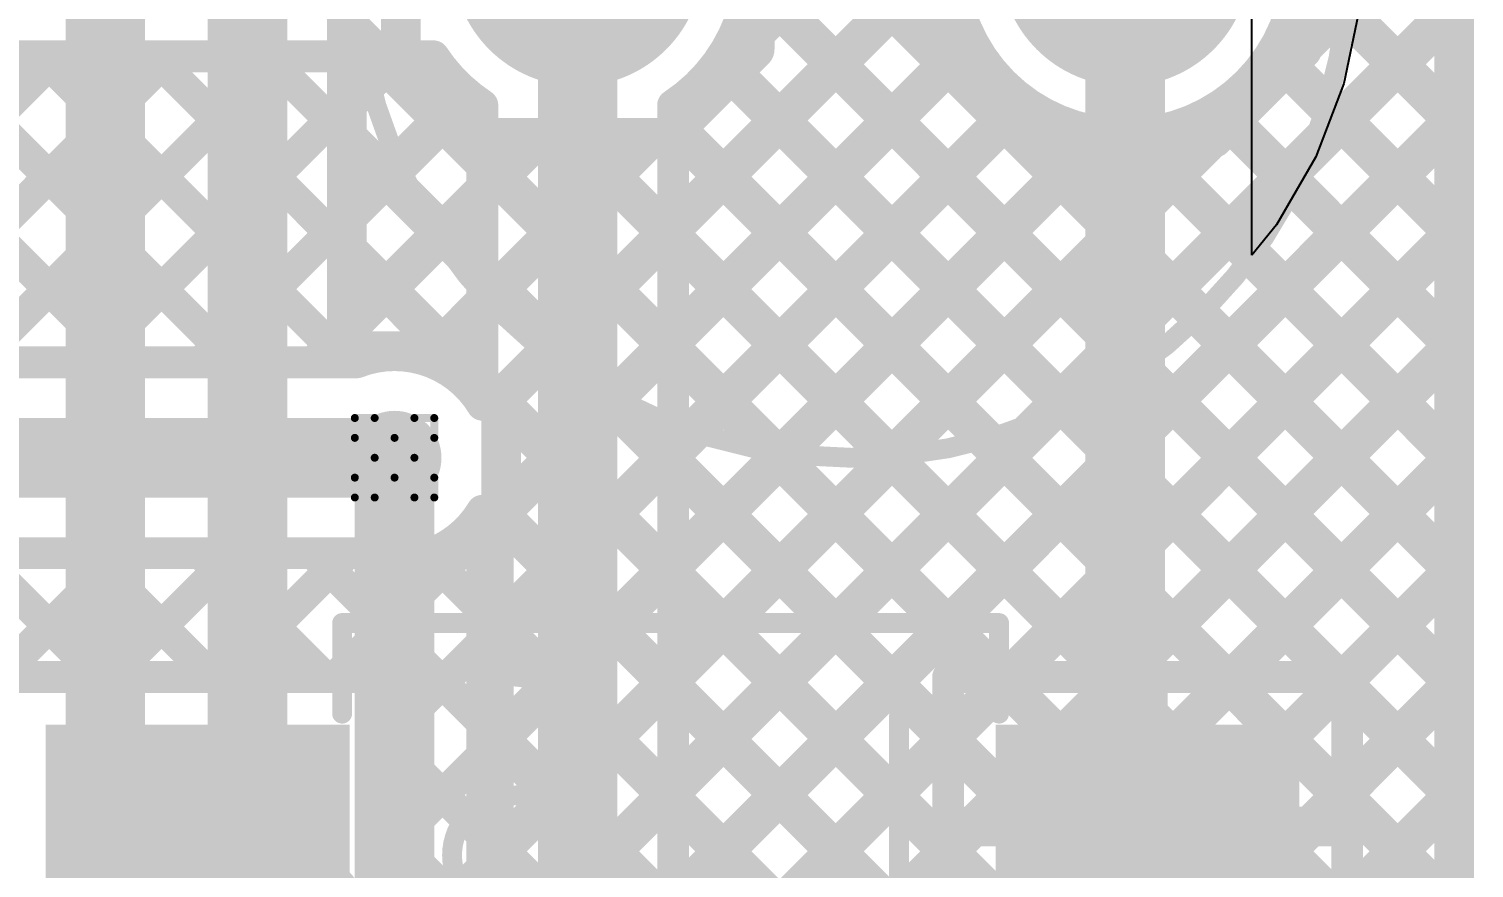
# Model space of a CAD drawing. Header units: inches. Extents: x -1.9 to 9.4, y 0 to 6.7.
# Drawn here: x 0.9163 to 1.28, y 2.5126 to 2.7237 of the extents above; entities that cross this region are included whole.
import ezdxf

# ---------------------------------------------------------------- set-up
doc = ezdxf.new("R2010")
doc.units = ezdxf.units.IN
doc.header["$MEASUREMENT"] = 0
for name, color, linetype in [('Bottom Layer', 5, 'Continuous'), ('Bottom Solder', 6, 'Continuous'), ('Drill Drawing', 1, 'Continuous'), ('Mechanical 15', 56, 'Continuous'), ('Multi-Layer', 9, 'Continuous'), ('Pad Holes', 156, 'Continuous'), ('Top Layer', 1, 'Continuous'), ('Top Overlay', 2, 'Continuous'), ('Top Paste', 8, 'Continuous'), ('Top Solder', 216, 'Continuous'), ('Via Holes', 16, 'Continuous')]:
    doc.layers.add(name, color=color, linetype=linetype)
doc.styles.add('Arial', font='', dxfattribs={"height": 0.2})
doc.styles.get('Arial').set_extended_font_data('Arial')

# ---------------------------------------------------------------- blocks, each defined once
blk = doc.blocks.new('MBS10S_27')
at = {"layer": 'Top Layer'}
for points in [[(-0.15577, 0.07086), (-0.08333, 0.07086), (-0.08333, 0.02362), (-0.15577, 0.02362)], [(0.08332, 0.07086), (0.15576, 0.07086), (0.15576, 0.02362), (0.08332, 0.02362)], [(-0.15576, -0.02362), (-0.08332, -0.02362), (-0.08332, -0.07086), (-0.15576, -0.07086)], [(0.08333, -0.02362), (0.15577, -0.02362), (0.15577, -0.07086), (0.08333, -0.07086)]]:
    blk.add_hatch(color=1, dxfattribs=at).paths.add_polyline_path(points)
at = {"layer": 'Top Paste'}
for points in [[(-0.15577, 0.07086), (-0.08333, 0.07086), (-0.08333, 0.02362), (-0.15577, 0.02362)], [(0.08332, 0.07086), (0.15576, 0.07086), (0.15576, 0.02362), (0.08332, 0.02362)], [(-0.15576, -0.02362), (-0.08332, -0.02362), (-0.08332, -0.07086), (-0.15576, -0.07086)], [(0.08333, -0.02362), (0.15577, -0.02362), (0.15577, -0.07086), (0.08333, -0.07086)]]:
    blk.add_hatch(color=8, dxfattribs=at).paths.add_polyline_path(points)
at = {"layer": 'Top Solder'}
for points in [[(-0.15777, 0.07286), (-0.08133, 0.07286), (-0.08133, 0.02162), (-0.15777, 0.02162)], [(0.08132, 0.07286), (0.15776, 0.07286), (0.15776, 0.02162), (0.08132, 0.02162)], [(-0.15776, -0.02162), (-0.08132, -0.02162), (-0.08132, -0.07286), (-0.15776, -0.07286)], [(0.08133, -0.02162), (0.15777, -0.02162), (0.15777, -0.07286), (0.08133, -0.07286)]]:
    blk.add_hatch(color=216, dxfattribs=at).paths.add_polyline_path(points)
at = {"layer": 'Mechanical 15'}
blk.add_lwpolyline([(0.07054, 0.00501, 0.0001, 0.0001, 0), (0.07052, 0.00499, 0.0001, 0.0001, 0)], format="xyseb", dxfattribs=at)
for points in [[(0.0705, 0.00499, 0.00005, 0.00005, 1), (0.07055, 0.00499, 0.00005, 0.00005, 1)], [(0.07052, 0.00501, 0.00005, 0.00005, 1), (0.07057, 0.00501, 0.00005, 0.00005, 1)]]:
    blk.add_lwpolyline(points, format="xyseb", close=True, dxfattribs=at)
at = {"layer": 'Top Overlay'}
for points in [[(-0.1124, 0.09, 0.005, 0.005, 1), (-0.12654, 0.09, 0.005, 0.005, 1)], [(-0.0834, 0.09843, 0.0025, 0.0025, 1), (-0.0809, 0.09843, 0.0025, 0.0025, 1)], [(-0.0834, 0.09843, 0.0025, 0.0025, 1), (-0.0809, 0.09843, 0.0025, 0.0025, 1)], [(-0.07067, 0.09843, 0.0025, 0.0025, 1), (-0.06817, 0.09843, 0.0025, 0.0025, 1)], [(0.08195, 0.09843, 0.0025, 0.0025, 1), (0.08445, 0.09843, 0.0025, 0.0025, 1)], [(0.08195, 0.09843, 0.0025, 0.0025, 1), (0.08445, 0.09843, 0.0025, 0.0025, 1)], [(-0.12779, 0.09, 0.0025, 0.0025, 1), (-0.12529, 0.09, 0.0025, 0.0025, 1)], [(-0.11365, 0.09, 0.0025, 0.0025, 1), (-0.11115, 0.09, 0.0025, 0.0025, 1)], [(0.03678, 0.085, 0.0025, 0.0025, 1), (0.03928, 0.085, 0.0025, 0.0025, 1)], [(-0.0834, 0.07564, 0.0025, 0.0025, 1), (-0.0809, 0.07564, 0.0025, 0.0025, 1)], [(0.08195, 0.07564, 0.0025, 0.0025, 1), (0.08445, 0.07564, 0.0025, 0.0025, 1)], [(-0.04822, 0.07, 0.0025, 0.0025, 1), (-0.04572, 0.07, 0.0025, 0.0025, 1)], [(0.03678, 0.055, 0.0025, 0.0025, 1), (0.03928, 0.055, 0.0025, 0.0025, 1)], [(0.03678, 0.055, 0.0025, 0.0025, 1), (0.03928, 0.055, 0.0025, 0.0025, 1)], [(-0.06822, 0.05, 0.0025, 0.0025, 1), (-0.06572, 0.05, 0.0025, 0.0025, 1)], [(-0.02822, 0.05, 0.0025, 0.0025, 1), (-0.02572, 0.05, 0.0025, 0.0025, 1)], [(-0.04822, 0.03, 0.0025, 0.0025, 1), (-0.04572, 0.03, 0.0025, 0.0025, 1)], [(0.03678, 0.025, 0.0025, 0.0025, 1), (0.03928, 0.025, 0.0025, 0.0025, 1)], [(-0.0834, 0.01886, 0.0025, 0.0025, 1), (-0.0809, 0.01886, 0.0025, 0.0025, 1)], [(0.08195, 0.01886, 0.0025, 0.0025, 1), (0.08445, 0.01886, 0.0025, 0.0025, 1)], [(-0.0834, -0.01885, 0.0025, 0.0025, 1), (-0.0809, -0.01885, 0.0025, 0.0025, 1)], [(0.08195, -0.01885, 0.0025, 0.0025, 1), (0.08445, -0.01885, 0.0025, 0.0025, 1)], [(0.03928, -0.025, 0.0025, 0.0025, 1), (0.04178, -0.025, 0.0025, 0.0025, 1)], [(-0.05822, -0.035, 0.0025, 0.0025, 1), (-0.05572, -0.035, 0.0025, 0.0025, 1)], [(0.03928, -0.055, 0.0025, 0.0025, 1), (0.04178, -0.055, 0.0025, 0.0025, 1)], [(0.03928, -0.055, 0.0025, 0.0025, 1), (0.04178, -0.055, 0.0025, 0.0025, 1)], [(-0.05822, -0.075, 0.0025, 0.0025, 1), (-0.05572, -0.075, 0.0025, 0.0025, 1)], [(-0.0834, -0.07563, 0.0025, 0.0025, 1), (-0.0809, -0.07563, 0.0025, 0.0025, 1)], [(0.08195, -0.07563, 0.0025, 0.0025, 1), (0.08445, -0.07563, 0.0025, 0.0025, 1)], [(0.03928, -0.085, 0.0025, 0.0025, 1), (0.04178, -0.085, 0.0025, 0.0025, 1)], [(-0.0834, -0.09842, 0.0025, 0.0025, 1), (-0.0809, -0.09842, 0.0025, 0.0025, 1)], [(-0.0834, -0.09842, 0.0025, 0.0025, 1), (-0.0809, -0.09842, 0.0025, 0.0025, 1)], [(-0.07067, -0.09842, 0.0025, 0.0025, 1), (-0.06817, -0.09842, 0.0025, 0.0025, 1)], [(0.08195, -0.09842, 0.0025, 0.0025, 1), (0.08445, -0.09842, 0.0025, 0.0025, 1)], [(0.08195, -0.09842, 0.0025, 0.0025, 1), (0.08445, -0.09842, 0.0025, 0.0025, 1)]]:
    blk.add_lwpolyline(points, format="xyseb", close=True, dxfattribs=at)
for points in [[(0.0832, 0.09843, 0.005, 0.005, 0), (-0.08215, 0.09843, 0.005, 0.005, 0)], [(-0.08215, 0.09843, 0.005, 0.005, 0), (-0.08215, 0.07564, 0.005, 0.005, 0)], [(-0.06942, 0.09843, 0.005, 0.005, 0), (-0.06942, -0.09842, 0.005, 0.005, 0)], [(0.0832, 0.09843, 0.005, 0.005, 0), (0.0832, 0.07564, 0.005, 0.005, 0)], [(0.03803, 0.085, 0.005, 0.005, -1), (0.03803, 0.055, 0.005, 0.005, 0)], [(-0.04697, 0.07, 0.005, 0.005, 0), (-0.04697, 0.03, 0.005, 0.005, 0)], [(0.03803, 0.025, 0.005, 0.005, -1), (0.03803, 0.055, 0.005, 0.005, 0)], [(-0.02697, 0.05, 0.005, 0.005, 0), (-0.06697, 0.05, 0.005, 0.005, 0)], [(-0.08215, 0.01886, 0.005, 0.005, 0), (-0.08215, -0.01885, 0.005, 0.005, 0)], [(0.0832, 0.01886, 0.005, 0.005, 0), (0.0832, -0.01885, 0.005, 0.005, 0)], [(0.04053, -0.025, 0.005, 0.005, -1), (0.04053, -0.055, 0.005, 0.005, 0)], [(-0.05697, -0.035, 0.005, 0.005, 0), (-0.05697, -0.075, 0.005, 0.005, 0)], [(0.04053, -0.085, 0.005, 0.005, -1), (0.04053, -0.055, 0.005, 0.005, 0)], [(-0.08215, -0.07563, 0.005, 0.005, 0), (-0.08215, -0.09842, 0.005, 0.005, 0)], [(0.0832, -0.07563, 0.005, 0.005, 0), (0.0832, -0.09842, 0.005, 0.005, 0)], [(0.0832, -0.09842, 0.005, 0.005, 0), (-0.08215, -0.09842, 0.005, 0.005, 0)]]:
    blk.add_lwpolyline(points, format="xyseb", dxfattribs=at)
blk = doc.blocks.new('P______D6_3_L12___28')
at = {"layer": 'Bottom Layer'}
h = blk.add_hatch(color=5, dxfattribs=at)
edge = h.paths.add_edge_path()
edge.add_arc((-0.0689, 0), 0.02953, 0, 360)
h = blk.add_hatch(color=5, dxfattribs=at)
edge = h.paths.add_edge_path()
edge.add_arc((0.0689, 0), 0.02953, 0, 360)
at = {"layer": 'Bottom Solder'}
h = blk.add_hatch(color=6, dxfattribs=at)
edge = h.paths.add_edge_path()
edge.add_arc((-0.0689, 0), 0.0315, 0, 360)
h = blk.add_hatch(color=6, dxfattribs=at)
edge = h.paths.add_edge_path()
edge.add_arc((0.0689, 0), 0.0315, 0, 360)
at = {"layer": 'Multi-Layer'}
h = blk.add_hatch(color=9, dxfattribs=at)
edge = h.paths.add_edge_path()
edge.add_arc((-0.0689, 0), 0.02953, 0, 360)
h = blk.add_hatch(color=9, dxfattribs=at)
edge = h.paths.add_edge_path()
edge.add_arc((0.0689, 0), 0.02953, 0, 360)
at = {"layer": 'Pad Holes'}
h = blk.add_hatch(color=7, dxfattribs=at)
edge = h.paths.add_edge_path()
edge.add_arc((-0.0689, 0), 0.01772, 0, 360)
h = blk.add_hatch(color=7, dxfattribs=at)
edge = h.paths.add_edge_path()
edge.add_arc((0.0689, 0), 0.01772, 0, 360)
at = {"layer": 'Top Layer'}
h = blk.add_hatch(color=1, dxfattribs=at)
edge = h.paths.add_edge_path()
edge.add_arc((-0.0689, 0), 0.02953, 0, 360)
h = blk.add_hatch(color=1, dxfattribs=at)
edge = h.paths.add_edge_path()
edge.add_arc((0.0689, 0), 0.02953, 0, 360)
at = {"layer": 'Top Solder'}
h = blk.add_hatch(color=216, dxfattribs=at)
edge = h.paths.add_edge_path()
edge.add_arc((-0.0689, 0), 0.0315, 0, 360)
h = blk.add_hatch(color=216, dxfattribs=at)
edge = h.paths.add_edge_path()
edge.add_arc((0.0689, 0), 0.0315, 0, 360)
at = {"layer": 'Top Overlay'}
for p, q in [((0.10079, -0.07402), (0.10079, 0.07007)), ((0.10079, 0.07007), (0.10697, 0.06248)), ((0.10697, 0.06248), (0.1168, 0.04553)), ((0.1168, 0.04553), (0.12384, 0.02726)), ((0.12384, 0.02726), (0.12794, 0.0081)), ((0.12794, 0.0081), (0.12845, -0.00168)), ((0.12845, -0.00168), (0.12798, -0.01154)), ((0.12845, -0.00168), (0.12845, -0.00168)), ((0.12798, -0.01154), (0.12394, -0.03085)), ((0.12394, -0.03085), (0.11689, -0.04928)), ((0.11689, -0.04928), (0.10701, -0.06637)), ((0.10701, -0.06637), (0.10079, -0.07402)), ((0.10079, -0.07402), (0.10079, -0.07402))]:
    blk.add_line(p, q, dxfattribs=at)
for points in [[(0.125, -0.00001, 0.005, 0.005, 1), (-0.125, -0.00001, 0.005, 0.005, 1)], [(-0.12625, -0.00001, 0.0025, 0.0025, 1), (-0.12375, -0.00001, 0.0025, 0.0025, 1)], [(0.12375, -0.00001, 0.0025, 0.0025, 1), (0.12625, -0.00001, 0.0025, 0.0025, 1)]]:
    blk.add_lwpolyline(points, format="xyseb", close=True, dxfattribs=at)
at = {"layer": 'Top Overlay', "style": 'Arial'}
for s, rotation, p in [('+', 225, (-0.09439, 0.05564)), ('-', 90, (0.06542, 0.03299))]:
    blk.add_text(s, height=0.03, rotation=rotation, dxfattribs=at).set_placement(p)

msp = doc.modelspace()

# ---------------------------------------------------------------- hatches: boundary and pattern name
at = {"layer": 'Bottom Layer'}
h = msp.add_hatch(color=5, dxfattribs=at)
edge = h.paths.add_edge_path()
edge.add_arc((1.00834, 2.61583), 0.01181, 0, 360)
at = {"layer": 'Top Layer'}
h = msp.add_hatch(color=1, dxfattribs=at)
edge = h.paths.add_edge_path()
edge.add_arc((1.00834, 2.61583), 0.01181, 0, 360)
at = {"layer": 'Via Holes'}
h = msp.add_hatch(color=7, dxfattribs=at)
edge = h.paths.add_edge_path()
edge.add_arc((1.00834, 2.61583), 0.00591, 0, 360)

# ---------------------------------------------------------------- linework, layer by layer
at = {"layer": 'Bottom Layer'}
for points in [[(1.27503, 2.09083, 0.01, 0.01, 0), (1.27503, 3.36951, 0.01, 0.01, 0)], [(1.09897, 2.72268, 0.01, 0.01, 0), (1.27503, 2.89874, 0.01, 0.01, 0)], [(0.93555, 2.42611, 0.02, 0.02, 0), (0.93555, 2.81771, 0.02, 0.02, 0)], [(0.97132, 2.36686, 0.02, 0.02, 0), (0.97132, 2.79649, 0.02, 0.02, 0)], [(1.0641, 2.79839, 0.01, 0.01, 0), (1.27503, 2.58746, 0.01, 0.01, 0)], [(0.99632, 2.64264, 0.01, 0.01, 0), (0.99632, 2.78399, 0.01, 0.01, 0)], [(1.00991, 2.71856, 0.01, 0.01, 0), (1.00991, 2.76309, 0.01, 0.01, 0)], [(1.09897, 2.71856, 0.01, 0.01, 0), (1.09897, 2.76309, 0.01, 0.01, 0)], [(1.14771, 2.71856, 0.01, 0.01, 0), (1.14771, 2.76309, 0.01, 0.01, 0)], [(1.23676, 2.71856, 0.01, 0.01, 0), (1.23676, 2.76309, 0.01, 0.01, 0)], [(1.23676, 2.71906, 0.01, 0.01, 0), (1.27503, 2.75732, 0.01, 0.01, 0)], [(1.03448, 2.62991, 0.01, 0.01, 0), (1.14771, 2.74314, 0.01, 0.01, 0)], [(1.19224, 2.7013, 0.01, 0.01, 0), (1.19224, 2.74083, 0.01, 0.01, 0)], [(1.23676, 2.73886, 0.01, 0.01, 0), (1.27503, 2.7006, 0.01, 0.01, 0)], [(1.09897, 2.73523, 0.01, 0.01, 0), (1.27503, 2.55918, 0.01, 0.01, 0)], [(1.03334, 2.48735, 0.01, 0.01, 0), (1.27503, 2.72904, 0.01, 0.01, 0)], [(0.99632, 2.72475, 0.01, 0.01, 0), (1.27503, 2.44604, 0.01, 0.01, 0)], [(0.99632, 2.70489, 0.01, 0.01, 0), (1.00995, 2.71852, 0.01, 0.01, 0)], [(1.00991, 2.71856, 0.01, 0.01, 0), (1.03218, 2.6963, 0.01, 0.01, 0)], [(1.03334, 2.60049, 0.01, 0.01, 0), (1.14956, 2.71671, 0.01, 0.01, 0)], [(1.0767, 2.6963, 0.01, 0.01, 0), (1.09897, 2.71856, 0.01, 0.01, 0)], [(1.14771, 2.71856, 0.01, 0.01, 0), (1.16997, 2.6963, 0.01, 0.01, 0)], [(1.21401, 2.6963, 0.01, 0.01, 0), (1.23676, 2.71906, 0.01, 0.01, 0)], [(1.2145, 2.6963, 0.01, 0.01, 0), (1.23676, 2.71856, 0.01, 0.01, 0)], [(1.09316, 2.71276, 0.01, 0.01, 0), (1.27503, 2.53089, 0.01, 0.01, 0)], [(1.23277, 2.71457, 0.01, 0.01, 0), (1.27503, 2.67232, 0.01, 0.01, 0)], [(0.99632, 2.67661, 0.01, 0.01, 0), (1.0241, 2.70438, 0.01, 0.01, 0)], [(1.03334, 2.5722, 0.01, 0.01, 0), (1.1637, 2.70257, 0.01, 0.01, 0)], [(1.03334, 2.45906, 0.01, 0.01, 0), (1.27503, 2.70075, 0.01, 0.01, 0)], [(1.07902, 2.69861, 0.01, 0.01, 0), (1.27503, 2.50261, 0.01, 0.01, 0)], [(1.21863, 2.70043, 0.01, 0.01, 0), (1.27503, 2.64403, 0.01, 0.01, 0)], [(0.99632, 2.69646, 0.01, 0.01, 0), (1.27503, 2.41776, 0.01, 0.01, 0)], [(0.99632, 2.64832, 0.01, 0.01, 0), (1.0443, 2.6963, 0.01, 0.01, 0)], [(1.01892, 2.64264, 0.01, 0.01, 0), (1.07258, 2.6963, 0.01, 0.01, 0)], [(1.03218, 2.6963, 0.01, 0.01, 0), (1.0767, 2.6963, 0.01, 0.01, 0)], [(1.03334, 2.51563, 0.01, 0.01, 0), (1.21401, 2.6963, 0.01, 0.01, 0)], [(1.03334, 2.54392, 0.01, 0.01, 0), (1.18572, 2.6963, 0.01, 0.01, 0)], [(1.05305, 2.6963, 0.01, 0.01, 0), (1.27503, 2.47432, 0.01, 0.01, 0)], [(1.16997, 2.6963, 0.01, 0.01, 0), (1.2145, 2.6963, 0.01, 0.01, 0)], [(1.19447, 2.6963, 0.01, 0.01, 0), (1.27503, 2.61575, 0.01, 0.01, 0)], [(1.03334, 2.43078, 0.01, 0.01, 0), (1.27503, 2.67247, 0.01, 0.01, 0)], [(0.99632, 2.66818, 0.01, 0.01, 0), (1.27503, 2.38947, 0.01, 0.01, 0)], [(1.03334, 2.4025, 0.01, 0.01, 0), (1.27503, 2.64418, 0.01, 0.01, 0)], [(0.99632, 2.64264, 0.01, 0.01, 0), (1.02174, 2.64264, 0.01, 0.01, 0)], [(1.02174, 2.64264, 0.01, 0.01, 0), (1.03515, 2.62923, 0.01, 0.01, 0)], [(1.03515, 2.60242, 0.01, 0.01, 0), (1.03515, 2.62923, 0.01, 0.01, 0)], [(1.00834, 2.34958, 0.02, 0.02, 0), (1.00834, 2.61583, 0.02, 0.02, 0)], [(1.03334, 2.37421, 0.01, 0.01, 0), (1.27503, 2.6159, 0.01, 0.01, 0)], [(1.03334, 2.36208, 0.01, 0.01, 0), (1.03334, 2.60061, 0.01, 0.01, 0)], [(1.03447, 2.60174, 0.01, 0.01, 0), (1.27503, 2.36119, 0.01, 0.01, 0)], [(1.03334, 2.34593, 0.01, 0.01, 0), (1.27503, 2.58761, 0.01, 0.01, 0)], [(1.03334, 2.57459, 0.01, 0.01, 0), (1.27503, 2.3329, 0.01, 0.01, 0)], [(0.89677, 2.18108, 0.01, 0.01, 0), (1.27503, 2.55933, 0.01, 0.01, 0)], [(1.03334, 2.54631, 0.01, 0.01, 0), (1.27503, 2.30462, 0.01, 0.01, 0)], [(0.83481, 2.09083, 0.01, 0.01, 0), (1.27503, 2.53105, 0.01, 0.01, 0)], [(1.03334, 2.51802, 0.01, 0.01, 0), (1.27503, 2.27633, 0.01, 0.01, 0)]]:
    msp.add_lwpolyline(points, format="xyseb", dxfattribs=at)
for points in [[(0.99382, 2.72475, 0.005, 0.005, 1), (0.99882, 2.72475, 0.005, 0.005, 1)], [(1.09647, 2.72268, 0.005, 0.005, 1), (1.10147, 2.72268, 0.005, 0.005, 1)], [(1.00741, 2.71856, 0.005, 0.005, 1), (1.01241, 2.71856, 0.005, 0.005, 1)], [(1.00741, 2.71856, 0.005, 0.005, 1), (1.01241, 2.71856, 0.005, 0.005, 1)], [(1.00745, 2.71852, 0.005, 0.005, 1), (1.01245, 2.71852, 0.005, 0.005, 1)], [(1.09647, 2.71856, 0.005, 0.005, 1), (1.10147, 2.71856, 0.005, 0.005, 1)], [(1.09647, 2.71856, 0.005, 0.005, 1), (1.10147, 2.71856, 0.005, 0.005, 1)], [(1.14521, 2.71856, 0.005, 0.005, 1), (1.15021, 2.71856, 0.005, 0.005, 1)], [(1.14521, 2.71856, 0.005, 0.005, 1), (1.15021, 2.71856, 0.005, 0.005, 1)], [(1.14706, 2.71671, 0.005, 0.005, 1), (1.15206, 2.71671, 0.005, 0.005, 1)], [(1.23426, 2.71906, 0.005, 0.005, 1), (1.23926, 2.71906, 0.005, 0.005, 1)], [(1.23426, 2.71906, 0.005, 0.005, 1), (1.23926, 2.71906, 0.005, 0.005, 1)], [(1.23426, 2.71856, 0.005, 0.005, 1), (1.23926, 2.71856, 0.005, 0.005, 1)], [(1.23426, 2.71856, 0.005, 0.005, 1), (1.23926, 2.71856, 0.005, 0.005, 1)], [(1.09066, 2.71276, 0.005, 0.005, 1), (1.09566, 2.71276, 0.005, 0.005, 1)], [(1.23027, 2.71457, 0.005, 0.005, 1), (1.23527, 2.71457, 0.005, 0.005, 1)], [(0.99382, 2.70489, 0.005, 0.005, 1), (0.99882, 2.70489, 0.005, 0.005, 1)], [(1.0216, 2.70438, 0.005, 0.005, 1), (1.0266, 2.70438, 0.005, 0.005, 1)], [(1.1612, 2.70257, 0.005, 0.005, 1), (1.1662, 2.70257, 0.005, 0.005, 1)], [(1.18974, 2.7013, 0.005, 0.005, 1), (1.19474, 2.7013, 0.005, 0.005, 1)], [(1.07652, 2.69861, 0.005, 0.005, 1), (1.08152, 2.69861, 0.005, 0.005, 1)], [(1.21613, 2.70043, 0.005, 0.005, 1), (1.22113, 2.70043, 0.005, 0.005, 1)], [(1.27253, 2.70075, 0.005, 0.005, 1), (1.27753, 2.70075, 0.005, 0.005, 1)], [(1.27253, 2.7006, 0.005, 0.005, 1), (1.27753, 2.7006, 0.005, 0.005, 1)], [(0.99382, 2.69646, 0.005, 0.005, 1), (0.99882, 2.69646, 0.005, 0.005, 1)], [(1.02968, 2.6963, 0.005, 0.005, 1), (1.03468, 2.6963, 0.005, 0.005, 1)], [(1.02968, 2.6963, 0.005, 0.005, 1), (1.03468, 2.6963, 0.005, 0.005, 1)], [(1.0418, 2.6963, 0.005, 0.005, 1), (1.0468, 2.6963, 0.005, 0.005, 1)], [(1.05055, 2.6963, 0.005, 0.005, 1), (1.05555, 2.6963, 0.005, 0.005, 1)], [(1.07008, 2.6963, 0.005, 0.005, 1), (1.07508, 2.6963, 0.005, 0.005, 1)], [(1.0742, 2.6963, 0.005, 0.005, 1), (1.0792, 2.6963, 0.005, 0.005, 1)], [(1.0742, 2.6963, 0.005, 0.005, 1), (1.0792, 2.6963, 0.005, 0.005, 1)], [(1.16747, 2.6963, 0.005, 0.005, 1), (1.17247, 2.6963, 0.005, 0.005, 1)], [(1.16747, 2.6963, 0.005, 0.005, 1), (1.17247, 2.6963, 0.005, 0.005, 1)], [(1.18322, 2.6963, 0.005, 0.005, 1), (1.18822, 2.6963, 0.005, 0.005, 1)], [(1.19197, 2.6963, 0.005, 0.005, 1), (1.19697, 2.6963, 0.005, 0.005, 1)], [(1.21151, 2.6963, 0.005, 0.005, 1), (1.21651, 2.6963, 0.005, 0.005, 1)], [(1.21151, 2.6963, 0.005, 0.005, 1), (1.21651, 2.6963, 0.005, 0.005, 1)], [(1.212, 2.6963, 0.005, 0.005, 1), (1.217, 2.6963, 0.005, 0.005, 1)], [(1.212, 2.6963, 0.005, 0.005, 1), (1.217, 2.6963, 0.005, 0.005, 1)], [(0.99382, 2.67661, 0.005, 0.005, 1), (0.99882, 2.67661, 0.005, 0.005, 1)], [(1.27253, 2.67247, 0.005, 0.005, 1), (1.27753, 2.67247, 0.005, 0.005, 1)], [(1.27253, 2.67232, 0.005, 0.005, 1), (1.27753, 2.67232, 0.005, 0.005, 1)], [(0.99382, 2.66818, 0.005, 0.005, 1), (0.99882, 2.66818, 0.005, 0.005, 1)], [(0.99382, 2.64832, 0.005, 0.005, 1), (0.99882, 2.64832, 0.005, 0.005, 1)], [(1.27253, 2.64418, 0.005, 0.005, 1), (1.27753, 2.64418, 0.005, 0.005, 1)], [(1.27253, 2.64403, 0.005, 0.005, 1), (1.27753, 2.64403, 0.005, 0.005, 1)], [(0.99382, 2.64264, 0.005, 0.005, 1), (0.99882, 2.64264, 0.005, 0.005, 1)], [(0.99382, 2.64264, 0.005, 0.005, 1), (0.99882, 2.64264, 0.005, 0.005, 1)], [(1.01642, 2.64264, 0.005, 0.005, 1), (1.02142, 2.64264, 0.005, 0.005, 1)], [(1.01924, 2.64264, 0.005, 0.005, 1), (1.02424, 2.64264, 0.005, 0.005, 1)], [(1.01924, 2.64264, 0.005, 0.005, 1), (1.02424, 2.64264, 0.005, 0.005, 1)], [(1.03198, 2.62991, 0.005, 0.005, 1), (1.03698, 2.62991, 0.005, 0.005, 1)], [(1.03265, 2.62923, 0.005, 0.005, 1), (1.03765, 2.62923, 0.005, 0.005, 1)], [(1.03265, 2.62923, 0.005, 0.005, 1), (1.03765, 2.62923, 0.005, 0.005, 1)], [(1.00334, 2.61583, 0.01, 0.01, 1), (1.01334, 2.61583, 0.01, 0.01, 1)], [(1.27253, 2.6159, 0.005, 0.005, 1), (1.27753, 2.6159, 0.005, 0.005, 1)], [(1.27253, 2.61575, 0.005, 0.005, 1), (1.27753, 2.61575, 0.005, 0.005, 1)], [(1.03084, 2.60061, 0.005, 0.005, 1), (1.03584, 2.60061, 0.005, 0.005, 1)], [(1.03084, 2.60049, 0.005, 0.005, 1), (1.03584, 2.60049, 0.005, 0.005, 1)], [(1.03197, 2.60174, 0.005, 0.005, 1), (1.03697, 2.60174, 0.005, 0.005, 1)], [(1.03265, 2.60242, 0.005, 0.005, 1), (1.03765, 2.60242, 0.005, 0.005, 1)], [(1.27253, 2.58761, 0.005, 0.005, 1), (1.27753, 2.58761, 0.005, 0.005, 1)], [(1.27253, 2.58746, 0.005, 0.005, 1), (1.27753, 2.58746, 0.005, 0.005, 1)], [(1.03084, 2.57459, 0.005, 0.005, 1), (1.03584, 2.57459, 0.005, 0.005, 1)], [(1.03084, 2.5722, 0.005, 0.005, 1), (1.03584, 2.5722, 0.005, 0.005, 1)], [(1.27253, 2.55933, 0.005, 0.005, 1), (1.27753, 2.55933, 0.005, 0.005, 1)], [(1.27253, 2.55918, 0.005, 0.005, 1), (1.27753, 2.55918, 0.005, 0.005, 1)], [(1.03084, 2.54631, 0.005, 0.005, 1), (1.03584, 2.54631, 0.005, 0.005, 1)], [(1.03084, 2.54392, 0.005, 0.005, 1), (1.03584, 2.54392, 0.005, 0.005, 1)], [(1.27253, 2.53105, 0.005, 0.005, 1), (1.27753, 2.53105, 0.005, 0.005, 1)], [(1.27253, 2.53089, 0.005, 0.005, 1), (1.27753, 2.53089, 0.005, 0.005, 1)], [(1.03084, 2.51802, 0.005, 0.005, 1), (1.03584, 2.51802, 0.005, 0.005, 1)], [(1.03084, 2.51563, 0.005, 0.005, 1), (1.03584, 2.51563, 0.005, 0.005, 1)]]:
    msp.add_lwpolyline(points, format="xyseb", close=True, dxfattribs=at)
at = {"layer": 'Drill Drawing'}
for points in [[(0.99834, 2.62083, 0.002, 0.002, 0), (0.99834, 2.62583, 0.002, 0.002, 0)], [(0.99834, 2.62583, 0.002, 0.002, 0), (1.00334, 2.62583, 0.002, 0.002, 0)], [(1.00334, 2.62583, 0.002, 0.002, 0), (1.00834, 2.62083, 0.002, 0.002, 0)], [(1.00834, 2.62083, 0.002, 0.002, 0), (1.01334, 2.62583, 0.002, 0.002, 0)], [(1.01334, 2.62583, 0.002, 0.002, 0), (1.01834, 2.62583, 0.002, 0.002, 0)], [(1.01834, 2.62083, 0.002, 0.002, 0), (1.01834, 2.62583, 0.002, 0.002, 0)], [(0.99834, 2.62083, 0.002, 0.002, 0), (1.00334, 2.61583, 0.002, 0.002, 0)], [(1.01334, 2.61583, 0.002, 0.002, 0), (1.01834, 2.62083, 0.002, 0.002, 0)], [(0.99834, 2.61083, 0.002, 0.002, 0), (1.00334, 2.61583, 0.002, 0.002, 0)], [(1.01334, 2.61583, 0.002, 0.002, 0), (1.01834, 2.61083, 0.002, 0.002, 0)], [(0.99834, 2.60583, 0.002, 0.002, 0), (0.99834, 2.61083, 0.002, 0.002, 0)], [(1.00334, 2.60583, 0.002, 0.002, 0), (1.00834, 2.61083, 0.002, 0.002, 0)], [(1.00834, 2.61083, 0.002, 0.002, 0), (1.01334, 2.60583, 0.002, 0.002, 0)], [(1.01834, 2.60583, 0.002, 0.002, 0), (1.01834, 2.61083, 0.002, 0.002, 0)], [(0.99834, 2.60583, 0.002, 0.002, 0), (1.00334, 2.60583, 0.002, 0.002, 0)], [(1.01334, 2.60583, 0.002, 0.002, 0), (1.01834, 2.60583, 0.002, 0.002, 0)]]:
    msp.add_lwpolyline(points, format="xyseb", dxfattribs=at)
for points in [[(0.99784, 2.62583, 0.001, 0.001, 1), (0.99884, 2.62583, 0.001, 0.001, 1)], [(0.99784, 2.62583, 0.001, 0.001, 1), (0.99884, 2.62583, 0.001, 0.001, 1)], [(1.00284, 2.62583, 0.001, 0.001, 1), (1.00384, 2.62583, 0.001, 0.001, 1)], [(1.00284, 2.62583, 0.001, 0.001, 1), (1.00384, 2.62583, 0.001, 0.001, 1)], [(1.01284, 2.62583, 0.001, 0.001, 1), (1.01384, 2.62583, 0.001, 0.001, 1)], [(1.01284, 2.62583, 0.001, 0.001, 1), (1.01384, 2.62583, 0.001, 0.001, 1)], [(1.01784, 2.62583, 0.001, 0.001, 1), (1.01884, 2.62583, 0.001, 0.001, 1)], [(1.01784, 2.62583, 0.001, 0.001, 1), (1.01884, 2.62583, 0.001, 0.001, 1)], [(0.99784, 2.62083, 0.001, 0.001, 1), (0.99884, 2.62083, 0.001, 0.001, 1)], [(0.99784, 2.62083, 0.001, 0.001, 1), (0.99884, 2.62083, 0.001, 0.001, 1)], [(1.00784, 2.62083, 0.001, 0.001, 1), (1.00884, 2.62083, 0.001, 0.001, 1)], [(1.00784, 2.62083, 0.001, 0.001, 1), (1.00884, 2.62083, 0.001, 0.001, 1)], [(1.01784, 2.62083, 0.001, 0.001, 1), (1.01884, 2.62083, 0.001, 0.001, 1)], [(1.01784, 2.62083, 0.001, 0.001, 1), (1.01884, 2.62083, 0.001, 0.001, 1)], [(1.00284, 2.61583, 0.001, 0.001, 1), (1.00384, 2.61583, 0.001, 0.001, 1)], [(1.00284, 2.61583, 0.001, 0.001, 1), (1.00384, 2.61583, 0.001, 0.001, 1)], [(1.01284, 2.61583, 0.001, 0.001, 1), (1.01384, 2.61583, 0.001, 0.001, 1)], [(1.01284, 2.61583, 0.001, 0.001, 1), (1.01384, 2.61583, 0.001, 0.001, 1)], [(0.99784, 2.61083, 0.001, 0.001, 1), (0.99884, 2.61083, 0.001, 0.001, 1)], [(0.99784, 2.61083, 0.001, 0.001, 1), (0.99884, 2.61083, 0.001, 0.001, 1)], [(1.00784, 2.61083, 0.001, 0.001, 1), (1.00884, 2.61083, 0.001, 0.001, 1)], [(1.00784, 2.61083, 0.001, 0.001, 1), (1.00884, 2.61083, 0.001, 0.001, 1)], [(1.01784, 2.61083, 0.001, 0.001, 1), (1.01884, 2.61083, 0.001, 0.001, 1)], [(1.01784, 2.61083, 0.001, 0.001, 1), (1.01884, 2.61083, 0.001, 0.001, 1)], [(0.99784, 2.60583, 0.001, 0.001, 1), (0.99884, 2.60583, 0.001, 0.001, 1)], [(0.99784, 2.60583, 0.001, 0.001, 1), (0.99884, 2.60583, 0.001, 0.001, 1)], [(1.00284, 2.60583, 0.001, 0.001, 1), (1.00384, 2.60583, 0.001, 0.001, 1)], [(1.00284, 2.60583, 0.001, 0.001, 1), (1.00384, 2.60583, 0.001, 0.001, 1)], [(1.01284, 2.60583, 0.001, 0.001, 1), (1.01384, 2.60583, 0.001, 0.001, 1)], [(1.01284, 2.60583, 0.001, 0.001, 1), (1.01384, 2.60583, 0.001, 0.001, 1)], [(1.01784, 2.60583, 0.001, 0.001, 1), (1.01884, 2.60583, 0.001, 0.001, 1)], [(1.01784, 2.60583, 0.001, 0.001, 1), (1.01884, 2.60583, 0.001, 0.001, 1)]]:
    msp.add_lwpolyline(points, format="xyseb", close=True, dxfattribs=at)
at = {"layer": 'Top Layer'}
for points in [[(1.27605, 2.09083, 0.008, 0.008, 0), (1.27605, 2.84963, 0.008, 0.008, 0)], [(1.07844, 2.70216, 0.008, 0.008, 0), (1.16811, 2.79183, 0.008, 0.008, 0)], [(1.07844, 2.56074, 0.008, 0.008, 0), (1.27605, 2.75834, 0.008, 0.008, 0)], [(1.10502, 2.75747, 0.008, 0.008, 0), (1.27605, 2.58644, 0.008, 0.008, 0)], [(1.05444, 2.49472, 0.02, 0.02, 0), (1.05444, 2.74083, 0.02, 0.02, 0)], [(1.19224, 2.52871, 0.02, 0.02, 0), (1.19224, 2.74083, 0.02, 0.02, 0)], [(1.07844, 2.67387, 0.008, 0.008, 0), (1.14885, 2.74428, 0.008, 0.008, 0)], [(1.09797, 2.74083, 0.008, 0.008, -0.251825), (1.07844, 2.70451, 0.008, 0.008, 0)], [(1.19224, 2.7013, 0.01, 0.01, 0), (1.19224, 2.74083, 0.01, 0.01, 0)], [(1.23575, 2.73987, 0.008, 0.008, 0), (1.27605, 2.69958, 0.008, 0.008, 0)], [(1.09775, 2.73645, 0.008, 0.008, 0), (1.27605, 2.55816, 0.008, 0.008, 0)], [(1.07844, 2.53245, 0.008, 0.008, 0), (1.27605, 2.73006, 0.008, 0.008, 0)], [(1.07844, 2.64559, 0.008, 0.008, 0), (1.15361, 2.72076, 0.008, 0.008, 0)], [(0.91088, 2.7043, 0.008, 0.008, 0), (0.92341, 2.71683, 0.008, 0.008, 0)], [(0.91088, 2.67602, 0.008, 0.008, 0), (0.95169, 2.71683, 0.008, 0.008, 0)], [(0.91088, 2.71683, 0.008, 0.008, 0), (1.01813, 2.71683, 0.008, 0.008, 0)], [(0.91088, 2.64773, 0.008, 0.008, 0), (0.97997, 2.71683, 0.008, 0.008, 0)], [(0.91939, 2.71683, 0.008, 0.008, 0), (0.99639, 2.63983, 0.008, 0.008, 0)], [(0.93126, 2.63983, 0.008, 0.008, 0), (1.00826, 2.71683, 0.008, 0.008, 0)], [(0.94767, 2.71683, 0.008, 0.008, 0), (1.03044, 2.63406, 0.008, 0.008, 0)], [(0.97596, 2.71683, 0.008, 0.008, 0), (1.03044, 2.66234, 0.008, 0.008, 0)], [(1.00424, 2.71683, 0.008, 0.008, 0), (1.03044, 2.69063, 0.008, 0.008, 0)], [(1.03044, 2.70451, 0.008, 0.008, -0.101035), (1.01813, 2.71683, 0.008, 0.008, 0)], [(1.22931, 2.71803, 0.008, 0.008, 0), (1.27605, 2.6713, 0.008, 0.008, 0)], [(1.09008, 2.71584, 0.008, 0.008, 0), (1.24523, 2.56069, 0.008, 0.008, 0)], [(0.95954, 2.63983, 0.008, 0.008, 0), (1.02686, 2.70715, 0.008, 0.008, 0)], [(1.03044, 2.62916, 0.008, 0.008, 0), (1.03044, 2.70451, 0.008, 0.008, 0)], [(1.07844, 2.6173, 0.008, 0.008, 0), (1.16671, 2.70557, 0.008, 0.008, 0)], [(1.07844, 2.50467, 0.008, 0.008, 0), (1.07844, 2.70451, 0.008, 0.008, 0)], [(1.2152, 2.70385, 0.008, 0.008, 0), (1.27605, 2.64301, 0.008, 0.008, 0)], [(1.07844, 2.69919, 0.008, 0.008, 0), (1.21694, 2.56069, 0.008, 0.008, 0)], [(1.07869, 2.50442, 0.008, 0.008, 0), (1.27605, 2.70177, 0.008, 0.008, 0)], [(0.91088, 2.69705, 0.008, 0.008, 0), (0.9681, 2.63983, 0.008, 0.008, 0)], [(1.07844, 2.58902, 0.008, 0.008, 0), (1.18703, 2.69761, 0.008, 0.008, 0)], [(1.19346, 2.69732, 0.008, 0.008, 0), (1.27605, 2.61473, 0.008, 0.008, 0)], [(0.98783, 2.63983, 0.008, 0.008, 0), (1.03044, 2.68244, 0.008, 0.008, 0)], [(1.16325, 2.56069, 0.008, 0.008, 0), (1.27605, 2.67349, 0.008, 0.008, 0)], [(1.07844, 2.67091, 0.008, 0.008, 0), (1.18866, 2.56069, 0.008, 0.008, 0)], [(0.91088, 2.66876, 0.008, 0.008, 0), (0.93982, 2.63983, 0.008, 0.008, 0)], [(1.01657, 2.64029, 0.008, 0.008, 0), (1.03044, 2.65416, 0.008, 0.008, 0)], [(1.19153, 2.56069, 0.008, 0.008, 0), (1.27605, 2.6452, 0.008, 0.008, 0)], [(0.99884, 2.63983, 0.008, 0.008, -0.366427), (1.03044, 2.62916, 0.008, 0.008, 0)], [(1.07844, 2.64263, 0.008, 0.008, 0), (1.16038, 2.56069, 0.008, 0.008, 0)], [(0.89734, 2.63983, 0.008, 0.008, 0), (0.99884, 2.63983, 0.008, 0.008, 0)], [(0.86834, 2.61583, 0.02, 0.02, 0), (1.00834, 2.61583, 0.02, 0.02, 0)], [(1.21982, 2.56069, 0.008, 0.008, 0), (1.27605, 2.61692, 0.008, 0.008, 0)], [(1.07844, 2.61434, 0.008, 0.008, 0), (1.14766, 2.54512, 0.008, 0.008, 0)], [(1.03044, 2.6025, 0.008, 0.008, -0.366427), (0.99884, 2.59183, 0.008, 0.008, 0)], [(1.03044, 2.49767, 0.008, 0.008, 0), (1.03044, 2.6025, 0.008, 0.008, 0)], [(0.99354, 2.56069, 0.008, 0.008, 0), (1.03044, 2.59759, 0.008, 0.008, 0)], [(0.89734, 2.59183, 0.008, 0.008, 0), (0.99884, 2.59183, 0.008, 0.008, 0)], [(0.90297, 2.59183, 0.008, 0.008, 0), (0.9341, 2.56069, 0.008, 0.008, 0)], [(0.90869, 2.56069, 0.008, 0.008, 0), (0.93983, 2.59183, 0.008, 0.008, 0)], [(0.93125, 2.59183, 0.008, 0.008, 0), (0.96239, 2.56069, 0.008, 0.008, 0)], [(0.93697, 2.56069, 0.008, 0.008, 0), (0.96811, 2.59183, 0.008, 0.008, 0)], [(0.95953, 2.59183, 0.008, 0.008, 0), (0.99067, 2.56069, 0.008, 0.008, 0)], [(0.96526, 2.56069, 0.008, 0.008, 0), (0.9964, 2.59183, 0.008, 0.008, 0)], [(0.98782, 2.59183, 0.008, 0.008, 0), (1.03044, 2.5492, 0.008, 0.008, 0)], [(1.01657, 2.59136, 0.008, 0.008, 0), (1.03044, 2.57749, 0.008, 0.008, 0)], [(1.07844, 2.58606, 0.008, 0.008, 0), (1.14766, 2.51684, 0.008, 0.008, 0)], [(1.2481, 2.56069, 0.008, 0.008, 0), (1.27605, 2.58863, 0.008, 0.008, 0)], [(1.00901, 2.54787, 0.008, 0.008, 0), (1.03044, 2.5693, 0.008, 0.008, 0)], [(0.90857, 2.56069, 0.008, 0.008, 0), (1.00901, 2.56069, 0.008, 0.008, 0)], [(1.00901, 2.51911, 0.008, 0.008, 0), (1.00901, 2.56069, 0.008, 0.008, 0)], [(1.14766, 2.56069, 0.008, 0.008, 0), (1.2481, 2.56069, 0.008, 0.008, 0)], [(1.14766, 2.48545, 0.008, 0.008, 0), (1.14766, 2.56069, 0.008, 0.008, 0)], [(1.24523, 2.56069, 0.008, 0.008, 0), (1.2481, 2.55782, 0.008, 0.008, 0)], [(1.2481, 2.48545, 0.008, 0.008, 0), (1.2481, 2.56069, 0.008, 0.008, 0)], [(1.2481, 2.53241, 0.008, 0.008, 0), (1.27605, 2.56035, 0.008, 0.008, 0)], [(1.07844, 2.55777, 0.008, 0.008, 0), (1.14766, 2.48855, 0.008, 0.008, 0)], [(1.19788, 2.52307, 0.01, 0.01, 0), (1.19788, 2.55669, 0.01, 0.01, 0)], [(1.2481, 2.55782, 0.008, 0.008, 0), (1.27605, 2.52987, 0.008, 0.008, 0)], [(1.00901, 2.54235, 0.008, 0.008, 0), (1.03044, 2.52092, 0.008, 0.008, 0)], [(1.09283, 2.49027, 0.008, 0.008, 0), (1.14766, 2.5451, 0.008, 0.008, 0)], [(1.00901, 2.51959, 0.008, 0.008, 0), (1.03044, 2.54102, 0.008, 0.008, 0)], [(1.19224, 2.52871, 0.02, 0.02, 0), (1.19788, 2.52307, 0.02, 0.02, 0)], [(1.2481, 2.50412, 0.008, 0.008, 0), (1.27605, 2.53206, 0.008, 0.008, 0)], [(0.95879, 2.52306, 0.02, 0.02, 0), (0.97139, 2.52306, 0.02, 0.02, 0)], [(0.97139, 2.52306, 0.02, 0.02, 0), (0.99001, 2.50444, 0.02, 0.02, 0)], [(1.07844, 2.52949, 0.008, 0.008, 0), (1.14767, 2.46026, 0.008, 0.008, 0)], [(1.2481, 2.52953, 0.008, 0.008, 0), (1.27605, 2.50159, 0.008, 0.008, 0)], [(1.15166, 2.52307, 0.01, 0.01, 0), (1.19788, 2.52307, 0.01, 0.01, 0)], [(1.19788, 2.52307, 0.01, 0.01, 0), (1.2441, 2.52307, 0.01, 0.01, 0)], [(1.19788, 2.48945, 0.01, 0.01, 0), (1.19788, 2.52307, 0.01, 0.01, 0)], [(1.00903, 2.51907, 0.008, 0.008, 0), (1.03044, 2.49767, 0.008, 0.008, 0)], [(1.10697, 2.47613, 0.008, 0.008, 0), (1.14766, 2.51682, 0.008, 0.008, 0)], [(0.99001, 2.50416, 0.02, 0.02, 0), (0.99001, 2.50444, 0.02, 0.02, 0)], [(0.99001, 2.50416, 0.02, 0.02, 0), (1.12611, 2.36806, 0.02, 0.02, 0)], [(1.02291, 2.5052, 0.008, 0.008, 0), (1.03044, 2.51274, 0.008, 0.008, 0)]]:
    msp.add_lwpolyline(points, format="xyseb", dxfattribs=at)
for points in [[(1.23576, 2.74083, 0.008, 0.008, 1), (1.14871, 2.74083, 0.008, 0.008, 1)], [(1.15161, 2.72076, 0.004, 0.004, 1), (1.15561, 2.72076, 0.004, 0.004, 1)], [(0.91739, 2.71683, 0.004, 0.004, 1), (0.92139, 2.71683, 0.004, 0.004, 1)], [(0.92141, 2.71683, 0.004, 0.004, 1), (0.92541, 2.71683, 0.004, 0.004, 1)], [(0.94567, 2.71683, 0.004, 0.004, 1), (0.94967, 2.71683, 0.004, 0.004, 1)], [(0.94969, 2.71683, 0.004, 0.004, 1), (0.95369, 2.71683, 0.004, 0.004, 1)], [(0.97396, 2.71683, 0.004, 0.004, 1), (0.97796, 2.71683, 0.004, 0.004, 1)], [(0.97797, 2.71683, 0.004, 0.004, 1), (0.98197, 2.71683, 0.004, 0.004, 1)], [(1.00224, 2.71683, 0.004, 0.004, 1), (1.00624, 2.71683, 0.004, 0.004, 1)], [(1.00626, 2.71683, 0.004, 0.004, 1), (1.01026, 2.71683, 0.004, 0.004, 1)], [(1.01613, 2.71683, 0.004, 0.004, 1), (1.02013, 2.71683, 0.004, 0.004, 1)], [(1.01613, 2.71683, 0.004, 0.004, 1), (1.02013, 2.71683, 0.004, 0.004, 1)], [(1.22731, 2.71803, 0.004, 0.004, 1), (1.23131, 2.71803, 0.004, 0.004, 1)], [(1.08808, 2.71584, 0.004, 0.004, 1), (1.09208, 2.71584, 0.004, 0.004, 1)], [(1.02486, 2.70715, 0.004, 0.004, 1), (1.02886, 2.70715, 0.004, 0.004, 1)], [(1.02844, 2.70451, 0.004, 0.004, 1), (1.03244, 2.70451, 0.004, 0.004, 1)], [(1.02844, 2.70451, 0.004, 0.004, 1), (1.03244, 2.70451, 0.004, 0.004, 1)], [(1.07644, 2.70451, 0.004, 0.004, 1), (1.08044, 2.70451, 0.004, 0.004, 1)], [(1.07644, 2.70451, 0.004, 0.004, 1), (1.08044, 2.70451, 0.004, 0.004, 1)], [(1.16471, 2.70557, 0.004, 0.004, 1), (1.16871, 2.70557, 0.004, 0.004, 1)], [(1.18974, 2.7013, 0.005, 0.005, 1), (1.19474, 2.7013, 0.005, 0.005, 1)], [(1.2132, 2.70385, 0.004, 0.004, 1), (1.2172, 2.70385, 0.004, 0.004, 1)], [(1.07644, 2.70216, 0.004, 0.004, 1), (1.08044, 2.70216, 0.004, 0.004, 1)], [(1.07644, 2.69919, 0.004, 0.004, 1), (1.08044, 2.69919, 0.004, 0.004, 1)], [(1.27405, 2.70177, 0.004, 0.004, 1), (1.27805, 2.70177, 0.004, 0.004, 1)], [(1.27405, 2.69958, 0.004, 0.004, 1), (1.27805, 2.69958, 0.004, 0.004, 1)], [(1.18503, 2.69761, 0.004, 0.004, 1), (1.18903, 2.69761, 0.004, 0.004, 1)], [(1.19146, 2.69732, 0.004, 0.004, 1), (1.19546, 2.69732, 0.004, 0.004, 1)], [(1.02844, 2.69063, 0.004, 0.004, 1), (1.03244, 2.69063, 0.004, 0.004, 1)], [(1.02844, 2.68244, 0.004, 0.004, 1), (1.03244, 2.68244, 0.004, 0.004, 1)], [(1.07644, 2.67387, 0.004, 0.004, 1), (1.08044, 2.67387, 0.004, 0.004, 1)], [(1.27405, 2.67349, 0.004, 0.004, 1), (1.27805, 2.67349, 0.004, 0.004, 1)], [(1.07644, 2.67091, 0.004, 0.004, 1), (1.08044, 2.67091, 0.004, 0.004, 1)], [(1.27405, 2.6713, 0.004, 0.004, 1), (1.27805, 2.6713, 0.004, 0.004, 1)], [(1.02844, 2.66234, 0.004, 0.004, 1), (1.03244, 2.66234, 0.004, 0.004, 1)], [(1.02844, 2.65416, 0.004, 0.004, 1), (1.03244, 2.65416, 0.004, 0.004, 1)], [(1.07644, 2.64559, 0.004, 0.004, 1), (1.08044, 2.64559, 0.004, 0.004, 1)], [(1.27405, 2.6452, 0.004, 0.004, 1), (1.27805, 2.6452, 0.004, 0.004, 1)], [(1.07644, 2.64263, 0.004, 0.004, 1), (1.08044, 2.64263, 0.004, 0.004, 1)], [(1.27405, 2.64301, 0.004, 0.004, 1), (1.27805, 2.64301, 0.004, 0.004, 1)], [(0.92926, 2.63983, 0.004, 0.004, 1), (0.93326, 2.63983, 0.004, 0.004, 1)], [(0.93782, 2.63983, 0.004, 0.004, 1), (0.94182, 2.63983, 0.004, 0.004, 1)], [(0.95754, 2.63983, 0.004, 0.004, 1), (0.96154, 2.63983, 0.004, 0.004, 1)], [(0.9661, 2.63983, 0.004, 0.004, 1), (0.9701, 2.63983, 0.004, 0.004, 1)], [(0.98583, 2.63983, 0.004, 0.004, 1), (0.98983, 2.63983, 0.004, 0.004, 1)], [(0.99439, 2.63983, 0.004, 0.004, 1), (0.99839, 2.63983, 0.004, 0.004, 1)], [(0.99684, 2.63983, 0.004, 0.004, 1), (1.00084, 2.63983, 0.004, 0.004, 1)], [(0.99684, 2.63983, 0.004, 0.004, 1), (1.00084, 2.63983, 0.004, 0.004, 1)], [(1.01457, 2.64029, 0.004, 0.004, 1), (1.01857, 2.64029, 0.004, 0.004, 1)], [(1.02844, 2.63406, 0.004, 0.004, 1), (1.03244, 2.63406, 0.004, 0.004, 1)], [(1.02844, 2.62916, 0.004, 0.004, 1), (1.03244, 2.62916, 0.004, 0.004, 1)], [(1.02844, 2.62916, 0.004, 0.004, 1), (1.03244, 2.62916, 0.004, 0.004, 1)], [(1.00334, 2.61583, 0.01, 0.01, 1), (1.01334, 2.61583, 0.01, 0.01, 1)], [(1.07644, 2.6173, 0.004, 0.004, 1), (1.08044, 2.6173, 0.004, 0.004, 1)], [(1.27405, 2.61692, 0.004, 0.004, 1), (1.27805, 2.61692, 0.004, 0.004, 1)], [(1.07644, 2.61434, 0.004, 0.004, 1), (1.08044, 2.61434, 0.004, 0.004, 1)], [(1.27405, 2.61473, 0.004, 0.004, 1), (1.27805, 2.61473, 0.004, 0.004, 1)], [(1.02844, 2.6025, 0.004, 0.004, 1), (1.03244, 2.6025, 0.004, 0.004, 1)], [(1.02844, 2.6025, 0.004, 0.004, 1), (1.03244, 2.6025, 0.004, 0.004, 1)], [(1.02844, 2.59759, 0.004, 0.004, 1), (1.03244, 2.59759, 0.004, 0.004, 1)], [(0.92925, 2.59183, 0.004, 0.004, 1), (0.93325, 2.59183, 0.004, 0.004, 1)], [(0.93783, 2.59183, 0.004, 0.004, 1), (0.94183, 2.59183, 0.004, 0.004, 1)], [(0.95753, 2.59183, 0.004, 0.004, 1), (0.96153, 2.59183, 0.004, 0.004, 1)], [(0.96611, 2.59183, 0.004, 0.004, 1), (0.97011, 2.59183, 0.004, 0.004, 1)], [(0.98582, 2.59183, 0.004, 0.004, 1), (0.98982, 2.59183, 0.004, 0.004, 1)], [(0.9944, 2.59183, 0.004, 0.004, 1), (0.9984, 2.59183, 0.004, 0.004, 1)], [(0.99684, 2.59183, 0.004, 0.004, 1), (1.00084, 2.59183, 0.004, 0.004, 1)], [(0.99684, 2.59183, 0.004, 0.004, 1), (1.00084, 2.59183, 0.004, 0.004, 1)], [(1.01457, 2.59136, 0.004, 0.004, 1), (1.01857, 2.59136, 0.004, 0.004, 1)], [(1.07644, 2.58902, 0.004, 0.004, 1), (1.08044, 2.58902, 0.004, 0.004, 1)], [(1.07644, 2.58606, 0.004, 0.004, 1), (1.08044, 2.58606, 0.004, 0.004, 1)], [(1.27405, 2.58863, 0.004, 0.004, 1), (1.27805, 2.58863, 0.004, 0.004, 1)], [(1.27405, 2.58644, 0.004, 0.004, 1), (1.27805, 2.58644, 0.004, 0.004, 1)], [(1.02844, 2.57749, 0.004, 0.004, 1), (1.03244, 2.57749, 0.004, 0.004, 1)], [(1.02844, 2.5693, 0.004, 0.004, 1), (1.03244, 2.5693, 0.004, 0.004, 1)], [(0.9321, 2.56069, 0.004, 0.004, 1), (0.9361, 2.56069, 0.004, 0.004, 1)], [(0.93497, 2.56069, 0.004, 0.004, 1), (0.93897, 2.56069, 0.004, 0.004, 1)], [(0.96039, 2.56069, 0.004, 0.004, 1), (0.96439, 2.56069, 0.004, 0.004, 1)], [(0.96326, 2.56069, 0.004, 0.004, 1), (0.96726, 2.56069, 0.004, 0.004, 1)], [(0.98867, 2.56069, 0.004, 0.004, 1), (0.99267, 2.56069, 0.004, 0.004, 1)], [(0.99154, 2.56069, 0.004, 0.004, 1), (0.99554, 2.56069, 0.004, 0.004, 1)], [(1.00701, 2.56069, 0.004, 0.004, 1), (1.01101, 2.56069, 0.004, 0.004, 1)], [(1.00701, 2.56069, 0.004, 0.004, 1), (1.01101, 2.56069, 0.004, 0.004, 1)], [(1.07644, 2.56074, 0.004, 0.004, 1), (1.08044, 2.56074, 0.004, 0.004, 1)], [(1.14566, 2.56069, 0.004, 0.004, 1), (1.14966, 2.56069, 0.004, 0.004, 1)], [(1.14566, 2.56069, 0.004, 0.004, 1), (1.14966, 2.56069, 0.004, 0.004, 1)], [(1.15838, 2.56069, 0.004, 0.004, 1), (1.16238, 2.56069, 0.004, 0.004, 1)], [(1.16125, 2.56069, 0.004, 0.004, 1), (1.16525, 2.56069, 0.004, 0.004, 1)], [(1.18666, 2.56069, 0.004, 0.004, 1), (1.19066, 2.56069, 0.004, 0.004, 1)], [(1.18953, 2.56069, 0.004, 0.004, 1), (1.19353, 2.56069, 0.004, 0.004, 1)], [(1.21494, 2.56069, 0.004, 0.004, 1), (1.21894, 2.56069, 0.004, 0.004, 1)], [(1.21782, 2.56069, 0.004, 0.004, 1), (1.22182, 2.56069, 0.004, 0.004, 1)], [(1.24323, 2.56069, 0.004, 0.004, 1), (1.24723, 2.56069, 0.004, 0.004, 1)], [(1.24323, 2.56069, 0.004, 0.004, 1), (1.24723, 2.56069, 0.004, 0.004, 1)], [(1.2461, 2.56069, 0.004, 0.004, 1), (1.2501, 2.56069, 0.004, 0.004, 1)], [(1.2461, 2.56069, 0.004, 0.004, 1), (1.2501, 2.56069, 0.004, 0.004, 1)], [(1.2461, 2.56069, 0.004, 0.004, 1), (1.2501, 2.56069, 0.004, 0.004, 1)], [(1.27405, 2.56035, 0.004, 0.004, 1), (1.27805, 2.56035, 0.004, 0.004, 1)], [(1.07644, 2.55777, 0.004, 0.004, 1), (1.08044, 2.55777, 0.004, 0.004, 1)], [(1.19538, 2.55669, 0.005, 0.005, 1), (1.20038, 2.55669, 0.005, 0.005, 1)], [(1.2461, 2.55782, 0.004, 0.004, 1), (1.2501, 2.55782, 0.004, 0.004, 1)], [(1.2461, 2.55782, 0.004, 0.004, 1), (1.2501, 2.55782, 0.004, 0.004, 1)], [(1.27405, 2.55816, 0.004, 0.004, 1), (1.27805, 2.55816, 0.004, 0.004, 1)], [(1.00701, 2.54787, 0.004, 0.004, 1), (1.01101, 2.54787, 0.004, 0.004, 1)], [(1.02844, 2.5492, 0.004, 0.004, 1), (1.03244, 2.5492, 0.004, 0.004, 1)], [(1.00701, 2.54235, 0.004, 0.004, 1), (1.01101, 2.54235, 0.004, 0.004, 1)], [(1.14566, 2.54512, 0.004, 0.004, 1), (1.14966, 2.54512, 0.004, 0.004, 1)], [(1.14566, 2.5451, 0.004, 0.004, 1), (1.14966, 2.5451, 0.004, 0.004, 1)], [(1.02844, 2.54102, 0.004, 0.004, 1), (1.03244, 2.54102, 0.004, 0.004, 1)], [(1.07644, 2.53245, 0.004, 0.004, 1), (1.08044, 2.53245, 0.004, 0.004, 1)], [(1.18724, 2.52871, 0.01, 0.01, 1), (1.19724, 2.52871, 0.01, 0.01, 1)], [(1.18724, 2.52871, 0.01, 0.01, 1), (1.19724, 2.52871, 0.01, 0.01, 1)], [(1.2461, 2.53241, 0.004, 0.004, 1), (1.2501, 2.53241, 0.004, 0.004, 1)], [(1.27405, 2.53206, 0.004, 0.004, 1), (1.27805, 2.53206, 0.004, 0.004, 1)], [(0.95379, 2.52306, 0.01, 0.01, 1), (0.96379, 2.52306, 0.01, 0.01, 1)], [(0.96639, 2.52306, 0.01, 0.01, 1), (0.97639, 2.52306, 0.01, 0.01, 1)], [(0.96639, 2.52306, 0.01, 0.01, 1), (0.97639, 2.52306, 0.01, 0.01, 1)], [(1.07644, 2.52949, 0.004, 0.004, 1), (1.08044, 2.52949, 0.004, 0.004, 1)], [(1.19288, 2.52307, 0.01, 0.01, 1), (1.20288, 2.52307, 0.01, 0.01, 1)], [(1.2461, 2.52953, 0.004, 0.004, 1), (1.2501, 2.52953, 0.004, 0.004, 1)], [(1.27405, 2.52987, 0.004, 0.004, 1), (1.27805, 2.52987, 0.004, 0.004, 1)], [(1.14916, 2.52307, 0.005, 0.005, 1), (1.15416, 2.52307, 0.005, 0.005, 1)], [(1.19538, 2.52307, 0.005, 0.005, 1), (1.20038, 2.52307, 0.005, 0.005, 1)], [(1.19538, 2.52307, 0.005, 0.005, 1), (1.20038, 2.52307, 0.005, 0.005, 1)], [(1.19538, 2.52307, 0.005, 0.005, 1), (1.20038, 2.52307, 0.005, 0.005, 1)], [(1.19538, 2.52307, 0.005, 0.005, 1), (1.20038, 2.52307, 0.005, 0.005, 1)], [(1.2416, 2.52307, 0.005, 0.005, 1), (1.2466, 2.52307, 0.005, 0.005, 1)], [(1.02844, 2.52092, 0.004, 0.004, 1), (1.03244, 2.52092, 0.004, 0.004, 1)], [(1.00701, 2.51959, 0.004, 0.004, 1), (1.01101, 2.51959, 0.004, 0.004, 1)], [(1.00701, 2.51911, 0.004, 0.004, 1), (1.01101, 2.51911, 0.004, 0.004, 1)], [(1.00703, 2.51907, 0.004, 0.004, 1), (1.01103, 2.51907, 0.004, 0.004, 1)], [(1.14566, 2.51684, 0.004, 0.004, 1), (1.14966, 2.51684, 0.004, 0.004, 1)], [(1.14566, 2.51682, 0.004, 0.004, 1), (1.14966, 2.51682, 0.004, 0.004, 1)], [(0.98501, 2.50444, 0.01, 0.01, 1), (0.99501, 2.50444, 0.01, 0.01, 1)], [(0.98501, 2.50444, 0.01, 0.01, 1), (0.99501, 2.50444, 0.01, 0.01, 1)], [(0.98501, 2.50416, 0.01, 0.01, 1), (0.99501, 2.50416, 0.01, 0.01, 1)], [(0.98501, 2.50416, 0.01, 0.01, 1), (0.99501, 2.50416, 0.01, 0.01, 1)], [(1.02844, 2.51274, 0.004, 0.004, 1), (1.03244, 2.51274, 0.004, 0.004, 1)]]:
    msp.add_lwpolyline(points, format="xyseb", close=True, dxfattribs=at)

# ---------------------------------------------------------------- block references
msp.add_blockref('P______D6_3_L12___28', (1.12334, 2.74083))
at = {"rotation": 180}
msp.add_blockref('MBS10S_27', (1.07834, 2.47583), dxfattribs=at)

doc.saveas('drawing.dxf')
